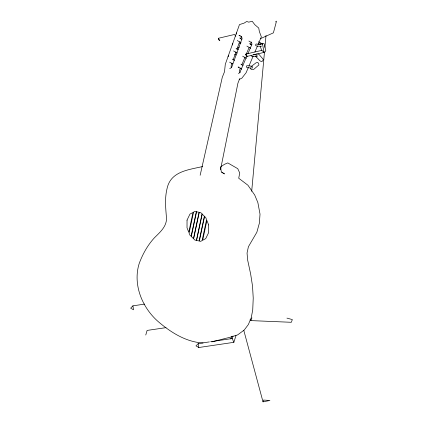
<?xml version="1.0" encoding="UTF-8"?>
<svg xmlns="http://www.w3.org/2000/svg" width="423" height="423" viewBox="0 0 423 423"><rect width="100%" height="100%" fill="white"/><g stroke="black" fill="none" stroke-linecap="round" stroke-linejoin="round"><path stroke-width="0.63" d="M251.685 191.291L264.497 51.939M264.92 47.339L266.009 35.506M220.52 169.702L237.911 83.204L239.677 78.715M200.148 175.275L222.297 77.256L224.513 71.762L225.29 64.317L239.476 24.587L244.108 23.112L246.72 21.478L248.724 22.16L252.193 21.245L254.778 24.661L258.744 28.061L259.357 31.551L261.345 36.849L257.988 44.753M263.006 401.85L263.513 400.052L269.927 400.475L263.006 401.85L243.748 330.204M145.761 335.021L147.104 330.426L166.028 327.64M230.826 338.966L231.593 336.507M209.364 341.911L198.26 343.55L195.992 345.877L198.821 347.51L233.866 342.329L232.227 338.527L233.004 336.036M233.866 342.329L235.986 335.529M232.042 63.085L231.159 65.576L231.228 67.595M233.142 59.971L236.002 51.87M236.88 49.38L239.518 41.903M240.618 38.789L241.501 36.293M286.942 318.107L292.335 319.582L291.341 322.294L250.924 320.602L251.918 317.89M236.134 34.168L236.658 32.825M232.29 44.938L232.814 43.59M228.087 56.714L228.61 55.365M240.476 67.955L239.46 70.366L240.047 72.693M241.745 64.936L245.039 57.089M246.308 54.07L249.099 47.429M250.363 44.415L251.378 41.999M248.428 67.252L246.107 72.724L241.856 78.165L239.132 79.45M248.946 66.036L253.081 56.307M254.889 52.05L257.47 45.97M246.826 56.196L239.862 72.423L238.535 73.639M247.857 53.79L251.981 44.172L251.595 42.607L248.904 41.052M255.27 54.964L256.343 53.758M132.933 305.834L130.665 308.161L133.494 309.795L132.933 305.834L144.692 304.095M275.516 21.927L276.505 21.15L273.401 32.851L260.346 38.699M250.961 66.697L256.084 62.784L257.834 62.445L258.717 63.783L258.908 64.931L253.61 69.488L251.172 69.414L250.289 68.077M220.986 166.599L224.565 164.283L227.78 162.913L237.758 168.677L239.751 173.049L238.709 178.226L247.92 185.226L254.72 195.04L257.866 202.585L260.023 214.138L259.378 223.154L256.856 232.243L248.396 246.741L247.053 253.039L247.629 259.949L250.67 274.167L252.536 286.17L253.229 298.136L252.737 309.869L251.241 317.705L248.354 324.552L244.23 330.03L237.61 334.9L230.038 337.263L211.807 341.869M237.726 48.058L239.37 47.085M229.71 68.547L231.561 67.632L242.104 38.467L241.655 36.87L238.963 35.315L240.222 35.432M202.638 166.54C188.071 169.919 170.358 171.4 166.937 189.092C164.605 198.868 165.763 208.904 166.551 218.797C166.281 227.035 159.73 232.502 154.347 237.869C147.558 245.308 142.62 254.181 139.167 263.608C132.431 285.261 142.815 309.218 159.92 323.04C172.113 333.218 186.86 342.112 203.051 343.016M218.284 38.297L219.854 40.497L218.665 39.815L218.284 38.297L234.479 34.49L235.844 36.23M245.721 54.133L261.916 50.332L264 52.415L247.291 56.338L246.101 55.651L245.721 54.133L247.291 56.338M263.407 52.468L264.803 52.151L265.808 50.702L264.132 43.675L261.805 43.241M210.67 341.715L232.227 338.527M261.44 46.377L256.745 46.07L255.487 45.346L256.01 43.997L260.251 44.399M253.398 54.599L255.82 54.826L257.078 55.556L257.01 56.804L252.314 56.497L251.056 55.773M239.122 67.146L238.086 67.046L241.76 69.171M239.524 43.5L240.597 43.648M257.554 53.943L258.76 54.133L263.296 59.4L262.937 60.452L261.858 61.658L260.187 61.012L255.719 56.386M234.532 54.652L236.177 54.937M264 52.415L262.535 44.124L260.626 43.03L261.218 44.938L258.427 43.331M258.416 41.755L262.535 44.124M239.741 38.028L241.924 39.291M249.517 43.675L251.706 44.938M237.25 40.523L241.057 42.718M246.889 46.086L250.696 48.285M236.087 48.365L238.239 49.607M233.57 50.94L237.319 53.102M242.649 56.18L246.392 58.342M232.285 59.135L234.4 60.357M240.93 64.127L243.04 65.343M229.61 62.155L232.761 63.973M221.715 172.309L224.502 173.916L221.303 171.817L220.563 166.889M250.046 319.767L250.924 320.602M260.235 46.107L261.626 50.416M198.26 343.55L198.821 347.51M187.035 220.129L187.019 227.812L188.774 232.248L192.994 212.457L189.943 214.117L187.035 220.129M208.65 224.92L208.639 232.602L205.726 238.614L202.675 240.275L206.9 220.483L208.65 224.92M252.298 66.808L252.23 68.061L247.534 67.754L246.276 67.024L246.799 65.681L251.04 66.083L252.298 66.808M193.565 212.15L189.097 233.073L189.901 235.109L191.08 236.272L196.325 211.69L194.966 211.389L193.565 212.15M196.589 211.749L191.307 236.499L193.464 238.63L199.08 212.298L196.589 211.749M199.265 212.341L193.618 238.784L194.913 240.063L196.409 240.391L202.051 213.948L200.756 212.669L199.265 212.341M202.21 214.107L196.589 240.433L199.08 240.983L204.362 216.232L202.21 214.107M204.589 216.46L199.344 241.041L200.703 241.343L202.104 240.581L206.572 219.659L205.768 217.623L204.589 216.46"/></g></svg>
